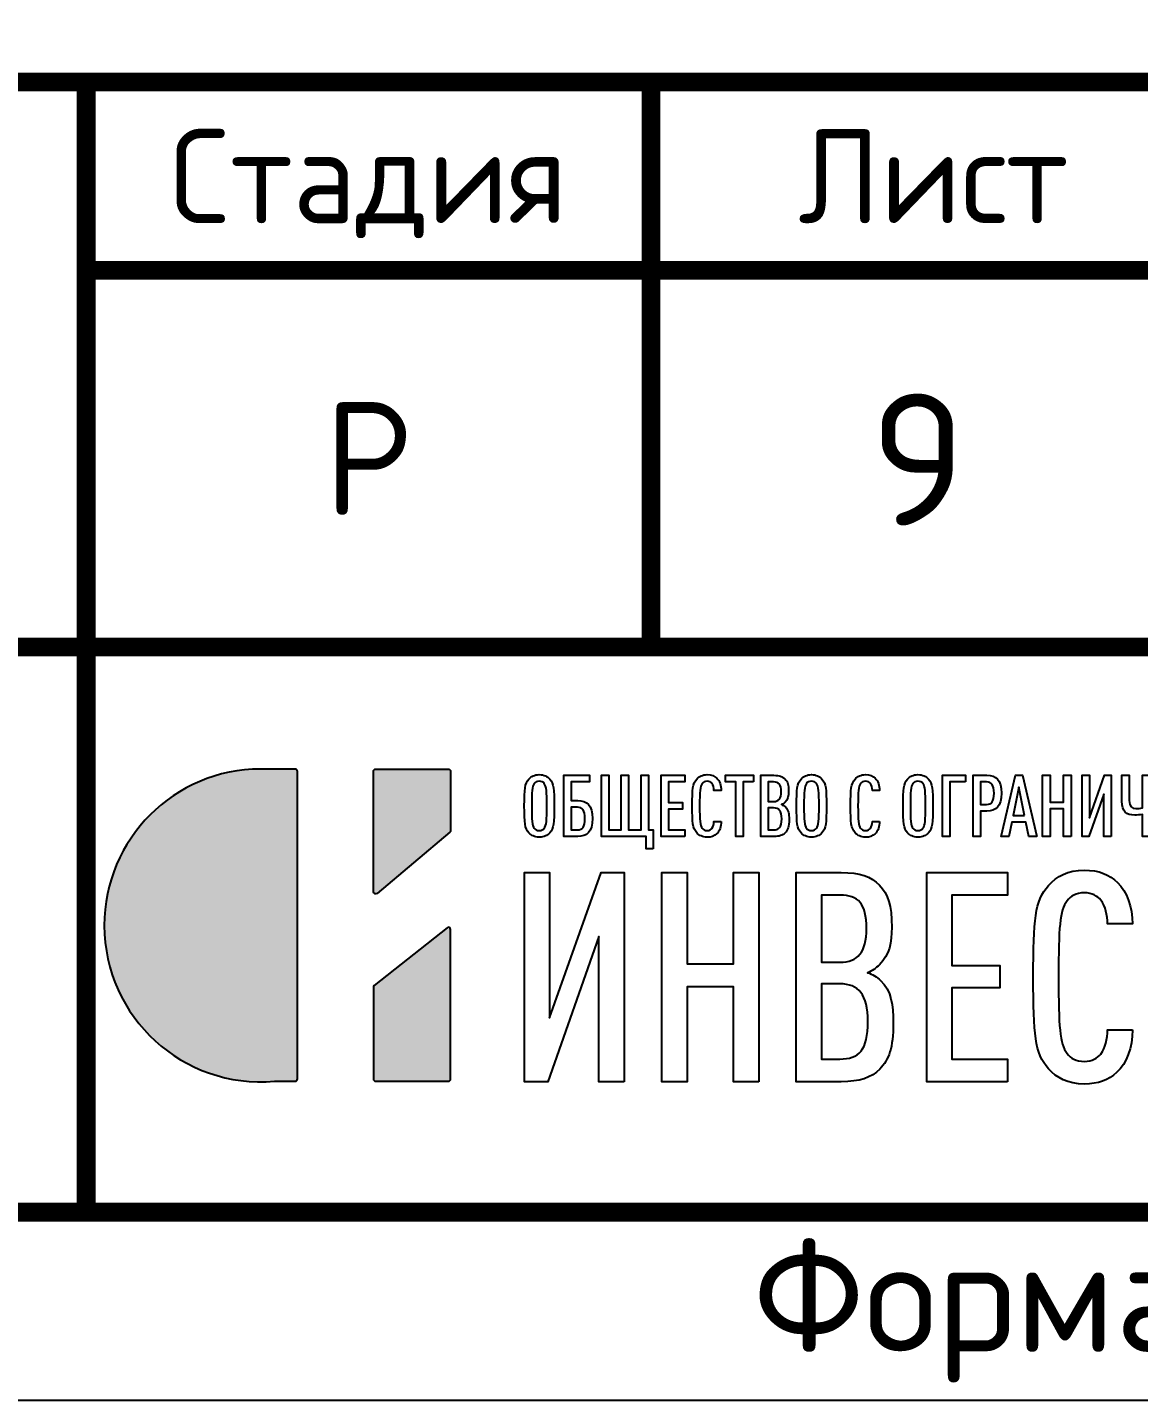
# Model space of a CAD drawing. Header units: millimetres. Extents: x 1601 to 15402, y -324 to 12625.
# Drawn here: x 12445.24 to 12474.75, y 318.24 to 354.68 of the extents above; entities that cross this region are included whole.
import ezdxf
from ezdxf.enums import TextEntityAlignment as Align

# ---------------------------------------------------------------- set-up
doc = ezdxf.new("R2010")
doc.units = ezdxf.units.MM
doc.layers.add('Размерный', color=4, linetype='Continuous', lineweight=30)
doc.styles.add('-ISOCPEUR-', font='isocpeur.TTF')
doc.styles.add('GOST', font='GOST Common.ttf')

# ---------------------------------------------------------------- blocks, each defined once
blk = doc.blocks.new('Лого')
h = blk.add_hatch(color=151)
h.set_gradient(color1=(158, 191, 227), color2=(46, 54, 92), tint=1, name='HEMISPHERICAL')
edge = h.paths.add_edge_path()
edge.add_spline(control_points=[(0.349, 0.4943), (-0.1909, 0.4468), (-0.6571, 0.8707), (-0.6571, 1.4146), (-0.6571, 1.4146), (-0.6571, 1.9249), (-0.2434, 2.3386), (0.2669, 2.3386), (0.2669, 2.3386), (0.2669, 2.3386), (0.4714, 2.3386), (0.4714, 2.3386), (0.4714, 2.3386), (0.4787, 2.3386), (0.4846, 2.3327), (0.4846, 2.3254), (0.4846, 2.3254), (0.4846, 2.3254), (0.4846, 0.5075), (0.4846, 0.5075), (0.4846, 0.5075), (0.4846, 0.5003), (0.4787, 0.4943), (0.4714, 0.4943), (0.4714, 0.4943), (0.4714, 0.4943), (0.3502, 0.4943), (0.3502, 0.4943), (0.3502, 0.4943), (0.3497, 0.4943), (0.3494, 0.4943), (0.349, 0.4943)], knot_values=[0, 0, 0, 0, 0.111111, 0.111111, 0.111111, 0.111211, 0.222222, 0.222222, 0.222222, 0.222322, 0.333333, 0.333333, 0.333333, 0.333433, 0.444444, 0.444444, 0.444444, 0.444544, 0.555556, 0.555556, 0.555556, 0.555656, 0.666667, 0.666667, 0.666667, 0.666767, 0.777778, 0.777778, 0.777778, 0.777878, 1, 1, 1, 1], degree=3, periodic=0)
edge = h.paths.add_edge_path()
edge.add_spline(control_points=[(0.9551, 1.604), (0.9551, 1.604), (1.3853, 1.966), (1.3853, 1.966), (1.3853, 1.966), (1.3884, 1.9686), (1.39, 1.972), (1.39, 1.9761), (1.39, 1.9761), (1.39, 1.9761), (1.39, 2.3254), (1.39, 2.3254), (1.39, 2.3254), (1.39, 2.3327), (1.3841, 2.3386), (1.3768, 2.3386), (1.3768, 2.3386), (1.3768, 2.3386), (0.9466, 2.3386), (0.9466, 2.3386), (0.9466, 2.3386), (0.9393, 2.3386), (0.9334, 2.3327), (0.9334, 2.3254), (0.9334, 2.3254), (0.9334, 2.3254), (0.9334, 1.6141), (0.9334, 1.6141), (0.9334, 1.6141), (0.9334, 1.6089), (0.9363, 1.6044), (0.941, 1.6021), (0.941, 1.6021), (0.9458, 1.5999), (0.9511, 1.6006), (0.9551, 1.604)], knot_values=[0, 0, 0, 0, 0.1, 0.1, 0.1, 0.1001, 0.2, 0.2, 0.2, 0.2001, 0.3, 0.3, 0.3, 0.3001, 0.4, 0.4, 0.4, 0.4001, 0.5, 0.5, 0.5, 0.5001, 0.6, 0.6, 0.6, 0.6001, 0.7, 0.7, 0.7, 0.7001, 0.8, 0.8, 0.8, 0.8001, 1, 1, 1, 1], degree=3, periodic=0)
edge = h.paths.add_edge_path()
edge.add_spline(control_points=[(0.9384, 1.0593), (0.9384, 1.0593), (1.3686, 1.4007), (1.3686, 1.4007), (1.3686, 1.4007), (1.3727, 1.4039), (1.3779, 1.4045), (1.3826, 1.4023), (1.3826, 1.4023), (1.3873, 1.4), (1.39, 1.3956), (1.39, 1.3904), (1.39, 1.3904), (1.39, 1.3904), (1.39, 0.5075), (1.39, 0.5075), (1.39, 0.5075), (1.39, 0.5003), (1.3841, 0.4943), (1.3768, 0.4943), (1.3768, 0.4943), (1.3768, 0.4943), (0.9466, 0.4943), (0.9466, 0.4943), (0.9466, 0.4943), (0.9393, 0.4943), (0.9334, 0.5003), (0.9334, 0.5075), (0.9334, 0.5075), (0.9334, 0.5075), (0.9334, 1.049), (0.9334, 1.049), (0.9334, 1.049), (0.9334, 1.0531), (0.9351, 1.0567), (0.9384, 1.0593)], knot_values=[0, 0, 0, 0, 0.1, 0.1, 0.1, 0.1001, 0.2, 0.2, 0.2, 0.2001, 0.3, 0.3, 0.3, 0.3001, 0.4, 0.4, 0.4, 0.4001, 0.5, 0.5, 0.5, 0.5001, 0.6, 0.6, 0.6, 0.6001, 0.7, 0.7, 0.7, 0.7001, 0.8, 0.8, 0.8, 0.8001, 1, 1, 1, 1], degree=3, periodic=0)
at = {"color": 159}
for points, knots in [([(0.349, 0.4943), (-0.1909, 0.4468), (-0.6571, 0.8707), (-0.6571, 1.4146), (-0.6571, 1.4146), (-0.6571, 1.9249), (-0.2434, 2.3386), (0.2669, 2.3386), (0.2669, 2.3386), (0.2669, 2.3386), (0.4714, 2.3386), (0.4714, 2.3386), (0.4714, 2.3386), (0.4787, 2.3386), (0.4846, 2.3327), (0.4846, 2.3254), (0.4846, 2.3254), (0.4846, 2.3254), (0.4846, 0.5075), (0.4846, 0.5075), (0.4846, 0.5075), (0.4846, 0.5003), (0.4787, 0.4943), (0.4714, 0.4943), (0.4714, 0.4943), (0.4714, 0.4943), (0.3502, 0.4943), (0.3502, 0.4943), (0.3502, 0.4943), (0.3497, 0.4943), (0.3494, 0.4943), (0.349, 0.4943)], [0, 0, 0, 0, 0.111111, 0.111111, 0.111111, 0.111111, 0.222222, 0.222222, 0.222222, 0.222222, 0.333333, 0.333333, 0.333333, 0.333333, 0.444444, 0.444444, 0.444444, 0.444444, 0.555556, 0.555556, 0.555556, 0.555556, 0.666667, 0.666667, 0.666667, 0.666667, 0.777778, 0.777778, 0.777778, 0.777778, 1, 1, 1, 1]), ([(0.9551, 1.604), (0.9551, 1.604), (1.3853, 1.966), (1.3853, 1.966), (1.3853, 1.966), (1.3884, 1.9686), (1.39, 1.972), (1.39, 1.9761), (1.39, 1.9761), (1.39, 1.9761), (1.39, 2.3254), (1.39, 2.3254), (1.39, 2.3254), (1.39, 2.3327), (1.3841, 2.3386), (1.3768, 2.3386), (1.3768, 2.3386), (1.3768, 2.3386), (0.9466, 2.3386), (0.9466, 2.3386), (0.9466, 2.3386), (0.9393, 2.3386), (0.9334, 2.3327), (0.9334, 2.3254), (0.9334, 2.3254), (0.9334, 2.3254), (0.9334, 1.6141), (0.9334, 1.6141), (0.9334, 1.6141), (0.9334, 1.6089), (0.9363, 1.6044), (0.941, 1.6021), (0.941, 1.6021), (0.9458, 1.5999), (0.9511, 1.6006), (0.9551, 1.604)], [0, 0, 0, 0, 0.1, 0.1, 0.1, 0.1, 0.2, 0.2, 0.2, 0.2, 0.3, 0.3, 0.3, 0.3, 0.4, 0.4, 0.4, 0.4, 0.5, 0.5, 0.5, 0.5, 0.6, 0.6, 0.6, 0.6, 0.7, 0.7, 0.7, 0.7, 0.8, 0.8, 0.8, 0.8, 1, 1, 1, 1]), ([(2.0023, 2.1207), (2.0023, 2.2208), (1.9992, 2.2533), (1.9759, 2.2792), (1.9759, 2.2792), (1.9616, 2.2949), (1.9423, 2.3056), (1.9139, 2.3056), (1.9139, 2.3056), (1.8854, 2.3056), (1.8661, 2.2949), (1.8519, 2.2792), (1.8519, 2.2792), (1.8286, 2.2533), (1.8255, 2.2208), (1.8255, 2.1207), (1.8255, 2.1207), (1.8255, 2.0206), (1.8286, 1.9881), (1.8519, 1.9622), (1.8519, 1.9622), (1.8661, 1.9465), (1.8854, 1.9358), (1.9139, 1.9358), (1.9139, 1.9358), (1.9423, 1.9358), (1.9616, 1.9465), (1.9759, 1.9622), (1.9759, 1.9622), (1.9992, 1.9881), (2.0023, 2.0206), (2.0023, 2.1207)], [0, 0, 0, 0, 0.111111, 0.111111, 0.111111, 0.111111, 0.222222, 0.222222, 0.222222, 0.222222, 0.333333, 0.333333, 0.333333, 0.333333, 0.444444, 0.444444, 0.444444, 0.444444, 0.555556, 0.555556, 0.555556, 0.555556, 0.666667, 0.666667, 0.666667, 0.666667, 0.777778, 0.777778, 0.777778, 0.777778, 1, 1, 1, 1]), ([(2.2278, 2.046), (2.2278, 2.1263), (2.1958, 2.1522), (2.1409, 2.1522), (2.1409, 2.1522), (2.1409, 2.1522), (2.1023, 2.1522), (2.1023, 2.1522), (2.1023, 2.1522), (2.1023, 2.1522), (2.1023, 2.2624), (2.1023, 2.2624), (2.1023, 2.2624), (2.1023, 2.2624), (2.2115, 2.2624), (2.2115, 2.2624), (2.2115, 2.2624), (2.2115, 2.2624), (2.2115, 2.3015), (2.2115, 2.3015), (2.2115, 2.3015), (2.2115, 2.3015), (2.0586, 2.3015), (2.0586, 2.3015), (2.0586, 2.3015), (2.0586, 2.3015), (2.0586, 1.9399), (2.0586, 1.9399), (2.0586, 1.9399), (2.0586, 1.9399), (2.1409, 1.9399), (2.1409, 1.9399), (2.1409, 1.9399), (2.1953, 1.9399), (2.2278, 1.9663), (2.2278, 2.046)], [0, 0, 0, 0, 0.1, 0.1, 0.1, 0.1, 0.2, 0.2, 0.2, 0.2, 0.3, 0.3, 0.3, 0.3, 0.4, 0.4, 0.4, 0.4, 0.5, 0.5, 0.5, 0.5, 0.6, 0.6, 0.6, 0.6, 0.7, 0.7, 0.7, 0.7, 0.8, 0.8, 0.8, 0.8, 1, 1, 1, 1]), ([(2.5874, 1.8678), (2.5874, 1.8678), (2.5874, 1.979), (2.5874, 1.979), (2.5874, 1.979), (2.5874, 1.979), (2.5589, 1.979), (2.5589, 1.979), (2.5589, 1.979), (2.5589, 1.979), (2.5589, 2.3015), (2.5589, 2.3015), (2.5589, 2.3015), (2.5589, 2.3015), (2.5153, 2.3015), (2.5153, 2.3015), (2.5153, 2.3015), (2.5153, 2.3015), (2.5153, 1.979), (2.5153, 1.979), (2.5153, 1.979), (2.5153, 1.979), (2.4421, 1.979), (2.4421, 1.979), (2.4421, 1.979), (2.4421, 1.979), (2.4421, 2.3015), (2.4421, 2.3015), (2.4421, 2.3015), (2.4421, 2.3015), (2.3984, 2.3015), (2.3984, 2.3015), (2.3984, 2.3015), (2.3984, 2.3015), (2.3984, 1.979), (2.3984, 1.979), (2.3984, 1.979), (2.3984, 1.979), (2.3253, 1.979), (2.3253, 1.979), (2.3253, 1.979), (2.3253, 1.979), (2.3253, 2.3015), (2.3253, 2.3015), (2.3253, 2.3015), (2.3253, 2.3015), (2.2816, 2.3015), (2.2816, 2.3015), (2.2816, 2.3015), (2.2816, 2.3015), (2.2816, 1.9399), (2.2816, 1.9399), (2.2816, 1.9399), (2.2816, 1.9399), (2.5457, 1.9399), (2.5457, 1.9399), (2.5457, 1.9399), (2.5457, 1.9399), (2.5457, 1.8678), (2.5457, 1.8678), (2.5457, 1.8678), (2.5457, 1.8678), (2.5874, 1.8678), (2.5874, 1.8678)], [0, 0, 0, 0, 0.058824, 0.058824, 0.058824, 0.058824, 0.117647, 0.117647, 0.117647, 0.117647, 0.176471, 0.176471, 0.176471, 0.176471, 0.235294, 0.235294, 0.235294, 0.235294, 0.294118, 0.294118, 0.294118, 0.294118, 0.352941, 0.352941, 0.352941, 0.352941, 0.411765, 0.411765, 0.411765, 0.411765, 0.470588, 0.470588, 0.470588, 0.470588, 0.529412, 0.529412, 0.529412, 0.529412, 0.588235, 0.588235, 0.588235, 0.588235, 0.647059, 0.647059, 0.647059, 0.647059, 0.705882, 0.705882, 0.705882, 0.705882, 0.764706, 0.764706, 0.764706, 0.764706, 0.823529, 0.823529, 0.823529, 0.823529, 0.882353, 0.882353, 0.882353, 0.882353, 1, 1, 1, 1]), ([(2.7733, 1.9399), (2.7733, 1.9399), (2.7733, 1.979), (2.7733, 1.979), (2.7733, 1.979), (2.7733, 1.979), (2.6773, 1.979), (2.6773, 1.979), (2.6773, 1.979), (2.6773, 1.979), (2.6773, 2.1019), (2.6773, 2.1019), (2.6773, 2.1019), (2.6773, 2.1019), (2.7601, 2.1019), (2.7601, 2.1019), (2.7601, 2.1019), (2.7601, 2.1019), (2.7601, 2.141), (2.7601, 2.141), (2.7601, 2.141), (2.7601, 2.141), (2.6773, 2.141), (2.6773, 2.141), (2.6773, 2.141), (2.6773, 2.141), (2.6773, 2.2624), (2.6773, 2.2624), (2.6773, 2.2624), (2.6773, 2.2624), (2.7733, 2.2624), (2.7733, 2.2624), (2.7733, 2.2624), (2.7733, 2.2624), (2.7733, 2.3015), (2.7733, 2.3015), (2.7733, 2.3015), (2.7733, 2.3015), (2.6336, 2.3015), (2.6336, 2.3015), (2.6336, 2.3015), (2.6336, 2.3015), (2.6336, 1.9399), (2.6336, 1.9399), (2.6336, 1.9399), (2.6336, 1.9399), (2.7733, 1.9399), (2.7733, 1.9399)], [0, 0, 0, 0, 0.076923, 0.076923, 0.076923, 0.076923, 0.153846, 0.153846, 0.153846, 0.153846, 0.230769, 0.230769, 0.230769, 0.230769, 0.307692, 0.307692, 0.307692, 0.307692, 0.384615, 0.384615, 0.384615, 0.384615, 0.461538, 0.461538, 0.461538, 0.461538, 0.538462, 0.538462, 0.538462, 0.538462, 0.615385, 0.615385, 0.615385, 0.615385, 0.692308, 0.692308, 0.692308, 0.692308, 0.769231, 0.769231, 0.769231, 0.769231, 0.846154, 0.846154, 0.846154, 0.846154, 1, 1, 1, 1]), ([(2.9897, 2.0293), (2.9897, 2.0293), (2.9465, 2.0293), (2.9465, 2.0293), (2.9465, 2.0293), (2.946, 2.014), (2.9429, 1.9983), (2.9348, 1.9876), (2.9348, 1.9876), (2.9292, 1.9805), (2.9201, 1.9749), (2.9064, 1.9749), (2.9064, 1.9749), (2.8921, 1.9749), (2.8825, 1.9805), (2.8764, 1.9886), (2.8764, 1.9886), (2.8637, 2.0059), (2.8617, 2.0349), (2.8617, 2.1207), (2.8617, 2.1207), (2.8617, 2.2065), (2.8637, 2.2355), (2.8764, 2.2528), (2.8764, 2.2528), (2.8825, 2.2609), (2.8921, 2.2665), (2.9064, 2.2665), (2.9064, 2.2665), (2.9201, 2.2665), (2.9292, 2.2609), (2.9348, 2.2538), (2.9348, 2.2538), (2.9434, 2.2431), (2.946, 2.2279), (2.9465, 2.2126), (2.9465, 2.2126), (2.9465, 2.2126), (2.9897, 2.2126), (2.9897, 2.2126), (2.9897, 2.2126), (2.9891, 2.2421), (2.9805, 2.268), (2.9638, 2.2843), (2.9638, 2.2843), (2.9495, 2.298), (2.9318, 2.3056), (2.9064, 2.3056), (2.9064, 2.3056), (2.8779, 2.3056), (2.8581, 2.2949), (2.8444, 2.2792), (2.8444, 2.2792), (2.8205, 2.2517), (2.818, 2.2208), (2.818, 2.1207), (2.818, 2.1207), (2.818, 2.0206), (2.8205, 1.9897), (2.8444, 1.9622), (2.8444, 1.9622), (2.8581, 1.9465), (2.8779, 1.9358), (2.9064, 1.9358), (2.9064, 1.9358), (2.9302, 1.9358), (2.948, 1.9429), (2.9622, 1.9556), (2.9622, 1.9556), (2.98, 1.9719), (2.9891, 1.9988), (2.9897, 2.0293)], [0, 0, 0, 0, 0.052632, 0.052632, 0.052632, 0.052632, 0.105263, 0.105263, 0.105263, 0.105263, 0.157895, 0.157895, 0.157895, 0.157895, 0.210526, 0.210526, 0.210526, 0.210526, 0.263158, 0.263158, 0.263158, 0.263158, 0.315789, 0.315789, 0.315789, 0.315789, 0.368421, 0.368421, 0.368421, 0.368421, 0.421053, 0.421053, 0.421053, 0.421053, 0.473684, 0.473684, 0.473684, 0.473684, 0.526316, 0.526316, 0.526316, 0.526316, 0.578947, 0.578947, 0.578947, 0.578947, 0.631579, 0.631579, 0.631579, 0.631579, 0.684211, 0.684211, 0.684211, 0.684211, 0.736842, 0.736842, 0.736842, 0.736842, 0.789474, 0.789474, 0.789474, 0.789474, 0.842105, 0.842105, 0.842105, 0.842105, 0.894737, 0.894737, 0.894737, 0.894737, 1, 1, 1, 1]), ([(3.1796, 2.2624), (3.1796, 2.2624), (3.1796, 2.3015), (3.1796, 2.3015), (3.1796, 2.3015), (3.1796, 2.3015), (3.0145, 2.3015), (3.0145, 2.3015), (3.0145, 2.3015), (3.0145, 2.3015), (3.0145, 2.2624), (3.0145, 2.2624), (3.0145, 2.2624), (3.0145, 2.2624), (3.0755, 2.2624), (3.0755, 2.2624), (3.0755, 2.2624), (3.0755, 2.2624), (3.0755, 1.9399), (3.0755, 1.9399), (3.0755, 1.9399), (3.0755, 1.9399), (3.1192, 1.9399), (3.1192, 1.9399), (3.1192, 1.9399), (3.1192, 1.9399), (3.1192, 2.2624), (3.1192, 2.2624), (3.1192, 2.2624), (3.1192, 2.2624), (3.1796, 2.2624), (3.1796, 2.2624)], [0, 0, 0, 0, 0.111111, 0.111111, 0.111111, 0.111111, 0.222222, 0.222222, 0.222222, 0.222222, 0.333333, 0.333333, 0.333333, 0.333333, 0.444444, 0.444444, 0.444444, 0.444444, 0.555556, 0.555556, 0.555556, 0.555556, 0.666667, 0.666667, 0.666667, 0.666667, 0.777778, 0.777778, 0.777778, 0.777778, 1, 1, 1, 1]), ([(3.3904, 2.0415), (3.3904, 2.0725), (3.3874, 2.0968), (3.3686, 2.1151), (3.3686, 2.1151), (3.3625, 2.1207), (3.3543, 2.1258), (3.3462, 2.1283), (3.3462, 2.1283), (3.3533, 2.1314), (3.3604, 2.1359), (3.3665, 2.142), (3.3665, 2.142), (3.3843, 2.1593), (3.3879, 2.1806), (3.3879, 2.2065), (3.3879, 2.2065), (3.3879, 2.2457), (3.3823, 2.2634), (3.3665, 2.2797), (3.3665, 2.2797), (3.3518, 2.2949), (3.3325, 2.3015), (3.3005, 2.3015), (3.3005, 2.3015), (3.3005, 2.3015), (3.2228, 2.3015), (3.2228, 2.3015), (3.2228, 2.3015), (3.2228, 2.3015), (3.2228, 1.9399), (3.2228, 1.9399), (3.2228, 1.9399), (3.2228, 1.9399), (3.3005, 1.9399), (3.3005, 1.9399), (3.3005, 1.9399), (3.3325, 1.9399), (3.3523, 1.9465), (3.367, 1.9617), (3.367, 1.9617), (3.3833, 1.9785), (3.3904, 1.9978), (3.3904, 2.0415)], [0, 0, 0, 0, 0.083333, 0.083333, 0.083333, 0.083333, 0.166667, 0.166667, 0.166667, 0.166667, 0.25, 0.25, 0.25, 0.25, 0.333333, 0.333333, 0.333333, 0.333333, 0.416667, 0.416667, 0.416667, 0.416667, 0.5, 0.5, 0.5, 0.5, 0.583333, 0.583333, 0.583333, 0.583333, 0.666667, 0.666667, 0.666667, 0.666667, 0.75, 0.75, 0.75, 0.75, 0.833333, 0.833333, 0.833333, 0.833333, 1, 1, 1, 1]), ([(3.6114, 2.1207), (3.6114, 2.2208), (3.6083, 2.2533), (3.5849, 2.2792), (3.5849, 2.2792), (3.5707, 2.2949), (3.5514, 2.3056), (3.523, 2.3056), (3.523, 2.3056), (3.4945, 2.3056), (3.4752, 2.2949), (3.461, 2.2792), (3.461, 2.2792), (3.4376, 2.2533), (3.4346, 2.2208), (3.4346, 2.1207), (3.4346, 2.1207), (3.4346, 2.0206), (3.4376, 1.9881), (3.461, 1.9622), (3.461, 1.9622), (3.4752, 1.9465), (3.4945, 1.9358), (3.523, 1.9358), (3.523, 1.9358), (3.5514, 1.9358), (3.5707, 1.9465), (3.5849, 1.9622), (3.5849, 1.9622), (3.6083, 1.9881), (3.6114, 2.0206), (3.6114, 2.1207)], [0, 0, 0, 0, 0.111111, 0.111111, 0.111111, 0.111111, 0.222222, 0.222222, 0.222222, 0.222222, 0.333333, 0.333333, 0.333333, 0.333333, 0.444444, 0.444444, 0.444444, 0.444444, 0.555556, 0.555556, 0.555556, 0.555556, 0.666667, 0.666667, 0.666667, 0.666667, 0.777778, 0.777778, 0.777778, 0.777778, 1, 1, 1, 1]), ([(3.9258, 2.0293), (3.9258, 2.0293), (3.8826, 2.0293), (3.8826, 2.0293), (3.8826, 2.0293), (3.8821, 2.014), (3.879, 1.9983), (3.8709, 1.9876), (3.8709, 1.9876), (3.8653, 1.9805), (3.8562, 1.9749), (3.8425, 1.9749), (3.8425, 1.9749), (3.8282, 1.9749), (3.8186, 1.9805), (3.8125, 1.9886), (3.8125, 1.9886), (3.7998, 2.0059), (3.7978, 2.0349), (3.7978, 2.1207), (3.7978, 2.1207), (3.7978, 2.2065), (3.7998, 2.2355), (3.8125, 2.2528), (3.8125, 2.2528), (3.8186, 2.2609), (3.8282, 2.2665), (3.8425, 2.2665), (3.8425, 2.2665), (3.8562, 2.2665), (3.8653, 2.2609), (3.8709, 2.2538), (3.8709, 2.2538), (3.8795, 2.2431), (3.8821, 2.2279), (3.8826, 2.2126), (3.8826, 2.2126), (3.8826, 2.2126), (3.9258, 2.2126), (3.9258, 2.2126), (3.9258, 2.2126), (3.9252, 2.2421), (3.9166, 2.268), (3.8999, 2.2843), (3.8999, 2.2843), (3.8856, 2.298), (3.8679, 2.3056), (3.8425, 2.3056), (3.8425, 2.3056), (3.814, 2.3056), (3.7942, 2.2949), (3.7805, 2.2792), (3.7805, 2.2792), (3.7566, 2.2517), (3.7541, 2.2208), (3.7541, 2.1207), (3.7541, 2.1207), (3.7541, 2.0206), (3.7566, 1.9897), (3.7805, 1.9622), (3.7805, 1.9622), (3.7942, 1.9465), (3.814, 1.9358), (3.8425, 1.9358), (3.8425, 1.9358), (3.8663, 1.9358), (3.8841, 1.9429), (3.8983, 1.9556), (3.8983, 1.9556), (3.9161, 1.9719), (3.9252, 1.9988), (3.9258, 2.0293)], [0, 0, 0, 0, 0.052632, 0.052632, 0.052632, 0.052632, 0.105263, 0.105263, 0.105263, 0.105263, 0.157895, 0.157895, 0.157895, 0.157895, 0.210526, 0.210526, 0.210526, 0.210526, 0.263158, 0.263158, 0.263158, 0.263158, 0.315789, 0.315789, 0.315789, 0.315789, 0.368421, 0.368421, 0.368421, 0.368421, 0.421053, 0.421053, 0.421053, 0.421053, 0.473684, 0.473684, 0.473684, 0.473684, 0.526316, 0.526316, 0.526316, 0.526316, 0.578947, 0.578947, 0.578947, 0.578947, 0.631579, 0.631579, 0.631579, 0.631579, 0.684211, 0.684211, 0.684211, 0.684211, 0.736842, 0.736842, 0.736842, 0.736842, 0.789474, 0.789474, 0.789474, 0.789474, 0.842105, 0.842105, 0.842105, 0.842105, 0.894737, 0.894737, 0.894737, 0.894737, 1, 1, 1, 1]), ([(4.2407, 2.1207), (4.2407, 2.2208), (4.2376, 2.2533), (4.2143, 2.2792), (4.2143, 2.2792), (4.2, 2.2949), (4.1807, 2.3056), (4.1523, 2.3056), (4.1523, 2.3056), (4.1238, 2.3056), (4.1045, 2.2949), (4.0903, 2.2792), (4.0903, 2.2792), (4.067, 2.2533), (4.0639, 2.2208), (4.0639, 2.1207), (4.0639, 2.1207), (4.0639, 2.0206), (4.067, 1.9881), (4.0903, 1.9622), (4.0903, 1.9622), (4.1045, 1.9465), (4.1238, 1.9358), (4.1523, 1.9358), (4.1523, 1.9358), (4.1807, 1.9358), (4.2, 1.9465), (4.2143, 1.9622), (4.2143, 1.9622), (4.2376, 1.9881), (4.2407, 2.0206), (4.2407, 2.1207)], [0, 0, 0, 0, 0.111111, 0.111111, 0.111111, 0.111111, 0.222222, 0.222222, 0.222222, 0.222222, 0.333333, 0.333333, 0.333333, 0.333333, 0.444444, 0.444444, 0.444444, 0.444444, 0.555556, 0.555556, 0.555556, 0.555556, 0.666667, 0.666667, 0.666667, 0.666667, 0.777778, 0.777778, 0.777778, 0.777778, 1, 1, 1, 1]), ([(4.4337, 2.2624), (4.4337, 2.2624), (4.4337, 2.3015), (4.4337, 2.3015), (4.4337, 2.3015), (4.4337, 2.3015), (4.297, 2.3015), (4.297, 2.3015), (4.297, 2.3015), (4.297, 2.3015), (4.297, 1.9399), (4.297, 1.9399), (4.297, 1.9399), (4.297, 1.9399), (4.3407, 1.9399), (4.3407, 1.9399), (4.3407, 1.9399), (4.3407, 1.9399), (4.3407, 2.2624), (4.3407, 2.2624), (4.3407, 2.2624), (4.3407, 2.2624), (4.4337, 2.2624), (4.4337, 2.2624)], [0, 0, 0, 0, 0.142857, 0.142857, 0.142857, 0.142857, 0.285714, 0.285714, 0.285714, 0.285714, 0.428571, 0.428571, 0.428571, 0.428571, 0.571429, 0.571429, 0.571429, 0.571429, 0.714286, 0.714286, 0.714286, 0.714286, 1, 1, 1, 1]), ([(4.6455, 2.1959), (4.6455, 2.2761), (4.6145, 2.3015), (4.5596, 2.3015), (4.5596, 2.3015), (4.5596, 2.3015), (4.4784, 2.3015), (4.4784, 2.3015), (4.4784, 2.3015), (4.4784, 2.3015), (4.4784, 1.9399), (4.4784, 1.9399), (4.4784, 1.9399), (4.4784, 1.9399), (4.522, 1.9399), (4.522, 1.9399), (4.522, 1.9399), (4.522, 1.9399), (4.522, 2.0907), (4.522, 2.0907), (4.522, 2.0907), (4.522, 2.0907), (4.5596, 2.0907), (4.5596, 2.0907), (4.5596, 2.0907), (4.6135, 2.0907), (4.6455, 2.1166), (4.6455, 2.1959)], [0, 0, 0, 0, 0.125, 0.125, 0.125, 0.125, 0.25, 0.25, 0.25, 0.25, 0.375, 0.375, 0.375, 0.375, 0.5, 0.5, 0.5, 0.5, 0.625, 0.625, 0.625, 0.625, 0.75, 0.75, 0.75, 0.75, 1, 1, 1, 1]), ([(4.8542, 1.9399), (4.8542, 1.9399), (4.7704, 2.3015), (4.7704, 2.3015), (4.7704, 2.3015), (4.7704, 2.3015), (4.7283, 2.3015), (4.7283, 2.3015), (4.7283, 2.3015), (4.7283, 2.3015), (4.6439, 1.9399), (4.6439, 1.9399), (4.6439, 1.9399), (4.6439, 1.9399), (4.6897, 1.9399), (4.6897, 1.9399), (4.6897, 1.9399), (4.6897, 1.9399), (4.7069, 2.0252), (4.7069, 2.0252), (4.7069, 2.0252), (4.7069, 2.0252), (4.7907, 2.0252), (4.7907, 2.0252), (4.7907, 2.0252), (4.7907, 2.0252), (4.808, 1.9399), (4.808, 1.9399), (4.808, 1.9399), (4.808, 1.9399), (4.8542, 1.9399), (4.8542, 1.9399)], [0, 0, 0, 0, 0.111111, 0.111111, 0.111111, 0.111111, 0.222222, 0.222222, 0.222222, 0.222222, 0.333333, 0.333333, 0.333333, 0.333333, 0.444444, 0.444444, 0.444444, 0.444444, 0.555556, 0.555556, 0.555556, 0.555556, 0.666667, 0.666667, 0.666667, 0.666667, 0.777778, 0.777778, 0.777778, 0.777778, 1, 1, 1, 1]), ([(5.0569, 1.9399), (5.0569, 1.9399), (5.0569, 2.3015), (5.0569, 2.3015), (5.0569, 2.3015), (5.0569, 2.3015), (5.0132, 2.3015), (5.0132, 2.3015), (5.0132, 2.3015), (5.0132, 2.3015), (5.0132, 2.1436), (5.0132, 2.1436), (5.0132, 2.1436), (5.0132, 2.1436), (4.933, 2.1436), (4.933, 2.1436), (4.933, 2.1436), (4.933, 2.1436), (4.933, 2.3015), (4.933, 2.3015), (4.933, 2.3015), (4.933, 2.3015), (4.8893, 2.3015), (4.8893, 2.3015), (4.8893, 2.3015), (4.8893, 2.3015), (4.8893, 1.9399), (4.8893, 1.9399), (4.8893, 1.9399), (4.8893, 1.9399), (4.933, 1.9399), (4.933, 1.9399), (4.933, 1.9399), (4.933, 1.9399), (4.933, 2.1039), (4.933, 2.1039), (4.933, 2.1039), (4.933, 2.1039), (5.0132, 2.1039), (5.0132, 2.1039), (5.0132, 2.1039), (5.0132, 2.1039), (5.0132, 1.9399), (5.0132, 1.9399), (5.0132, 1.9399), (5.0132, 1.9399), (5.0569, 1.9399), (5.0569, 1.9399)], [0, 0, 0, 0, 0.076923, 0.076923, 0.076923, 0.076923, 0.153846, 0.153846, 0.153846, 0.153846, 0.230769, 0.230769, 0.230769, 0.230769, 0.307692, 0.307692, 0.307692, 0.307692, 0.384615, 0.384615, 0.384615, 0.384615, 0.461538, 0.461538, 0.461538, 0.461538, 0.538462, 0.538462, 0.538462, 0.538462, 0.615385, 0.615385, 0.615385, 0.615385, 0.692308, 0.692308, 0.692308, 0.692308, 0.769231, 0.769231, 0.769231, 0.769231, 0.846154, 0.846154, 0.846154, 0.846154, 1, 1, 1, 1]), ([(5.2946, 1.9399), (5.2946, 1.9399), (5.2946, 2.3015), (5.2946, 2.3015), (5.2946, 2.3015), (5.2946, 2.3015), (5.2545, 2.3015), (5.2545, 2.3015), (5.2545, 2.3015), (5.2545, 2.3015), (5.1656, 2.0501), (5.1656, 2.0501), (5.1656, 2.0501), (5.1656, 2.0501), (5.1656, 2.3015), (5.1656, 2.3015), (5.1656, 2.3015), (5.1656, 2.3015), (5.1219, 2.3015), (5.1219, 2.3015), (5.1219, 2.3015), (5.1219, 2.3015), (5.1219, 1.9399), (5.1219, 1.9399), (5.1219, 1.9399), (5.1219, 1.9399), (5.1625, 1.9399), (5.1625, 1.9399), (5.1625, 1.9399), (5.1625, 1.9399), (5.2509, 2.1908), (5.2509, 2.1908), (5.2509, 2.1908), (5.2509, 2.1908), (5.2509, 1.9399), (5.2509, 1.9399), (5.2509, 1.9399), (5.2509, 1.9399), (5.2946, 1.9399), (5.2946, 1.9399)], [0, 0, 0, 0, 0.090909, 0.090909, 0.090909, 0.090909, 0.181818, 0.181818, 0.181818, 0.181818, 0.272727, 0.272727, 0.272727, 0.272727, 0.363636, 0.363636, 0.363636, 0.363636, 0.454545, 0.454545, 0.454545, 0.454545, 0.545455, 0.545455, 0.545455, 0.545455, 0.636364, 0.636364, 0.636364, 0.636364, 0.727273, 0.727273, 0.727273, 0.727273, 0.818182, 0.818182, 0.818182, 0.818182, 1, 1, 1, 1]), ([(5.5227, 1.9399), (5.5227, 1.9399), (5.5227, 2.3015), (5.5227, 2.3015), (5.5227, 2.3015), (5.5227, 2.3015), (5.479, 2.3015), (5.479, 2.3015), (5.479, 2.3015), (5.479, 2.3015), (5.479, 2.1085), (5.479, 2.1085), (5.479, 2.1085), (5.4658, 2.1065), (5.4546, 2.1055), (5.4404, 2.1055), (5.4404, 2.1055), (5.4165, 2.1055), (5.4013, 2.1141), (5.4013, 2.1532), (5.4013, 2.1532), (5.4013, 2.1532), (5.4013, 2.3015), (5.4013, 2.3015), (5.4013, 2.3015), (5.4013, 2.3015), (5.3576, 2.3015), (5.3576, 2.3015), (5.3576, 2.3015), (5.3576, 2.3015), (5.3576, 2.1486), (5.3576, 2.1486), (5.3576, 2.1486), (5.3576, 2.0867), (5.384, 2.0664), (5.4338, 2.0664), (5.4338, 2.0664), (5.4485, 2.0664), (5.4627, 2.0674), (5.479, 2.0699), (5.479, 2.0699), (5.479, 2.0699), (5.479, 1.9399), (5.479, 1.9399), (5.479, 1.9399), (5.479, 1.9399), (5.5227, 1.9399), (5.5227, 1.9399)], [0, 0, 0, 0, 0.076923, 0.076923, 0.076923, 0.076923, 0.153846, 0.153846, 0.153846, 0.153846, 0.230769, 0.230769, 0.230769, 0.230769, 0.307692, 0.307692, 0.307692, 0.307692, 0.384615, 0.384615, 0.384615, 0.384615, 0.461538, 0.461538, 0.461538, 0.461538, 0.538462, 0.538462, 0.538462, 0.538462, 0.615385, 0.615385, 0.615385, 0.615385, 0.692308, 0.692308, 0.692308, 0.692308, 0.769231, 0.769231, 0.769231, 0.769231, 0.846154, 0.846154, 0.846154, 0.846154, 1, 1, 1, 1]), ([(1.9586, 2.1207), (1.9586, 2.0349), (1.956, 2.0059), (1.9433, 1.9886), (1.9433, 1.9886), (1.9372, 1.9805), (1.9281, 1.9749), (1.9139, 1.9749), (1.9139, 1.9749), (1.8997, 1.9749), (1.89, 1.9805), (1.8839, 1.9886), (1.8839, 1.9886), (1.8712, 2.0059), (1.8692, 2.0349), (1.8692, 2.1207), (1.8692, 2.1207), (1.8692, 2.2065), (1.8712, 2.2355), (1.8839, 2.2528), (1.8839, 2.2528), (1.89, 2.2609), (1.8997, 2.2665), (1.9139, 2.2665), (1.9139, 2.2665), (1.9281, 2.2665), (1.9372, 2.2609), (1.9433, 2.2528), (1.9433, 2.2528), (1.956, 2.2355), (1.9586, 2.2065), (1.9586, 2.1207)], [0, 0, 0, 0, 0.111111, 0.111111, 0.111111, 0.111111, 0.222222, 0.222222, 0.222222, 0.222222, 0.333333, 0.333333, 0.333333, 0.333333, 0.444444, 0.444444, 0.444444, 0.444444, 0.555556, 0.555556, 0.555556, 0.555556, 0.666667, 0.666667, 0.666667, 0.666667, 0.777778, 0.777778, 0.777778, 0.777778, 1, 1, 1, 1]), ([(3.3442, 2.2045), (3.3442, 2.1634), (3.3295, 2.1466), (3.2985, 2.1466), (3.2985, 2.1466), (3.2985, 2.1466), (3.2665, 2.1466), (3.2665, 2.1466), (3.2665, 2.1466), (3.2665, 2.1466), (3.2665, 2.2624), (3.2665, 2.2624), (3.2665, 2.2624), (3.2665, 2.2624), (3.2985, 2.2624), (3.2985, 2.2624), (3.2985, 2.2624), (3.33, 2.2624), (3.3442, 2.2482), (3.3442, 2.2045)], [0, 0, 0, 0, 0.166667, 0.166667, 0.166667, 0.166667, 0.333333, 0.333333, 0.333333, 0.333333, 0.5, 0.5, 0.5, 0.5, 0.666667, 0.666667, 0.666667, 0.666667, 1, 1, 1, 1]), ([(3.5677, 2.1207), (3.5677, 2.0349), (3.5651, 2.0059), (3.5524, 1.9886), (3.5524, 1.9886), (3.5463, 1.9805), (3.5372, 1.9749), (3.523, 1.9749), (3.523, 1.9749), (3.5088, 1.9749), (3.4991, 1.9805), (3.493, 1.9886), (3.493, 1.9886), (3.4803, 2.0059), (3.4783, 2.0349), (3.4783, 2.1207), (3.4783, 2.1207), (3.4783, 2.2065), (3.4803, 2.2355), (3.493, 2.2528), (3.493, 2.2528), (3.4991, 2.2609), (3.5088, 2.2665), (3.523, 2.2665), (3.523, 2.2665), (3.5372, 2.2665), (3.5463, 2.2609), (3.5524, 2.2528), (3.5524, 2.2528), (3.5651, 2.2355), (3.5677, 2.2065), (3.5677, 2.1207)], [0, 0, 0, 0, 0.111111, 0.111111, 0.111111, 0.111111, 0.222222, 0.222222, 0.222222, 0.222222, 0.333333, 0.333333, 0.333333, 0.333333, 0.444444, 0.444444, 0.444444, 0.444444, 0.555556, 0.555556, 0.555556, 0.555556, 0.666667, 0.666667, 0.666667, 0.666667, 0.777778, 0.777778, 0.777778, 0.777778, 1, 1, 1, 1]), ([(4.197, 2.1207), (4.197, 2.0349), (4.1944, 2.0059), (4.1817, 1.9886), (4.1817, 1.9886), (4.1756, 1.9805), (4.1665, 1.9749), (4.1523, 1.9749), (4.1523, 1.9749), (4.1381, 1.9749), (4.1284, 1.9805), (4.1223, 1.9886), (4.1223, 1.9886), (4.1096, 2.0059), (4.1076, 2.0349), (4.1076, 2.1207), (4.1076, 2.1207), (4.1076, 2.2065), (4.1096, 2.2355), (4.1223, 2.2528), (4.1223, 2.2528), (4.1284, 2.2609), (4.1381, 2.2665), (4.1523, 2.2665), (4.1523, 2.2665), (4.1665, 2.2665), (4.1756, 2.2609), (4.1817, 2.2528), (4.1817, 2.2528), (4.1944, 2.2355), (4.197, 2.2065), (4.197, 2.1207)], [0, 0, 0, 0, 0.111111, 0.111111, 0.111111, 0.111111, 0.222222, 0.222222, 0.222222, 0.222222, 0.333333, 0.333333, 0.333333, 0.333333, 0.444444, 0.444444, 0.444444, 0.444444, 0.555556, 0.555556, 0.555556, 0.555556, 0.666667, 0.666667, 0.666667, 0.666667, 0.777778, 0.777778, 0.777778, 0.777778, 1, 1, 1, 1]), ([(4.6018, 2.1959), (4.6018, 2.1476), (4.5876, 2.1298), (4.5581, 2.1298), (4.5581, 2.1298), (4.5581, 2.1298), (4.522, 2.1298), (4.522, 2.1298), (4.522, 2.1298), (4.522, 2.1298), (4.522, 2.2624), (4.522, 2.2624), (4.522, 2.2624), (4.522, 2.2624), (4.5581, 2.2624), (4.5581, 2.2624), (4.5581, 2.2624), (4.5876, 2.2624), (4.6018, 2.2446), (4.6018, 2.1959)], [0, 0, 0, 0, 0.166667, 0.166667, 0.166667, 0.166667, 0.333333, 0.333333, 0.333333, 0.333333, 0.5, 0.5, 0.5, 0.5, 0.666667, 0.666667, 0.666667, 0.666667, 1, 1, 1, 1]), ([(4.7826, 2.0643), (4.7826, 2.0643), (4.7151, 2.0643), (4.7151, 2.0643), (4.7151, 2.0643), (4.7151, 2.0643), (4.7491, 2.2309), (4.7491, 2.2309), (4.7491, 2.2309), (4.7491, 2.2309), (4.7826, 2.0643), (4.7826, 2.0643)], [0, 0, 0, 0, 0.25, 0.25, 0.25, 0.25, 0.5, 0.5, 0.5, 0.5, 1, 1, 1, 1]), ([(2.1841, 2.046), (2.1841, 1.9973), (2.1689, 1.979), (2.1404, 1.979), (2.1404, 1.979), (2.1404, 1.979), (2.1023, 1.979), (2.1023, 1.979), (2.1023, 1.979), (2.1023, 1.979), (2.1023, 2.1126), (2.1023, 2.1126), (2.1023, 2.1126), (2.1023, 2.1126), (2.1404, 2.1126), (2.1404, 2.1126), (2.1404, 2.1126), (2.1689, 2.1126), (2.1841, 2.0948), (2.1841, 2.046)], [0, 0, 0, 0, 0.166667, 0.166667, 0.166667, 0.166667, 0.333333, 0.333333, 0.333333, 0.333333, 0.5, 0.5, 0.5, 0.5, 0.666667, 0.666667, 0.666667, 0.666667, 1, 1, 1, 1]), ([(3.3467, 2.044), (3.3467, 1.9942), (3.331, 1.979), (3.298, 1.979), (3.298, 1.979), (3.298, 1.979), (3.2665, 1.979), (3.2665, 1.979), (3.2665, 1.979), (3.2665, 1.979), (3.2665, 2.109), (3.2665, 2.109), (3.2665, 2.109), (3.2665, 2.109), (3.298, 2.109), (3.298, 2.109), (3.298, 2.109), (3.3305, 2.109), (3.3467, 2.0907), (3.3467, 2.044)], [0, 0, 0, 0, 0.166667, 0.166667, 0.166667, 0.166667, 0.333333, 0.333333, 0.333333, 0.333333, 0.5, 0.5, 0.5, 0.5, 0.666667, 0.666667, 0.666667, 0.666667, 1, 1, 1, 1]), ([(2.416, 0.4914), (2.416, 0.4914), (2.416, 1.7272), (2.416, 1.7272), (2.416, 1.7272), (2.416, 1.7272), (2.2789, 1.7272), (2.2789, 1.7272), (2.2789, 1.7272), (2.2789, 1.7272), (1.9752, 0.8681), (1.9752, 0.8681), (1.9752, 0.8681), (1.9752, 0.8681), (1.9752, 1.7272), (1.9752, 1.7272), (1.9752, 1.7272), (1.9752, 1.7272), (1.826, 1.7272), (1.826, 1.7272), (1.826, 1.7272), (1.826, 1.7272), (1.826, 0.4914), (1.826, 0.4914), (1.826, 0.4914), (1.826, 0.4914), (1.9648, 0.4914), (1.9648, 0.4914), (1.9648, 0.4914), (1.9648, 0.4914), (2.2668, 1.3488), (2.2668, 1.3488), (2.2668, 1.3488), (2.2668, 1.3488), (2.2668, 0.4914), (2.2668, 0.4914), (2.2668, 0.4914), (2.2668, 0.4914), (2.416, 0.4914), (2.416, 0.4914)], [0, 0, 0, 0, 0.090909, 0.090909, 0.090909, 0.090909, 0.181818, 0.181818, 0.181818, 0.181818, 0.272727, 0.272727, 0.272727, 0.272727, 0.363636, 0.363636, 0.363636, 0.363636, 0.454545, 0.454545, 0.454545, 0.454545, 0.545455, 0.545455, 0.545455, 0.545455, 0.636364, 0.636364, 0.636364, 0.636364, 0.727273, 0.727273, 0.727273, 0.727273, 0.818182, 0.818182, 0.818182, 0.818182, 1, 1, 1, 1]), ([(3.211, 0.4914), (3.211, 0.4914), (3.211, 1.7272), (3.211, 1.7272), (3.211, 1.7272), (3.211, 1.7272), (3.0617, 1.7272), (3.0617, 1.7272), (3.0617, 1.7272), (3.0617, 1.7272), (3.0617, 1.1874), (3.0617, 1.1874), (3.0617, 1.1874), (3.0617, 1.1874), (2.7875, 1.1874), (2.7875, 1.1874), (2.7875, 1.1874), (2.7875, 1.1874), (2.7875, 1.7272), (2.7875, 1.7272), (2.7875, 1.7272), (2.7875, 1.7272), (2.6382, 1.7272), (2.6382, 1.7272), (2.6382, 1.7272), (2.6382, 1.7272), (2.6382, 0.4914), (2.6382, 0.4914), (2.6382, 0.4914), (2.6382, 0.4914), (2.7875, 0.4914), (2.7875, 0.4914), (2.7875, 0.4914), (2.7875, 0.4914), (2.7875, 1.052), (2.7875, 1.052), (2.7875, 1.052), (2.7875, 1.052), (3.0617, 1.052), (3.0617, 1.052), (3.0617, 1.052), (3.0617, 1.052), (3.0617, 0.4914), (3.0617, 0.4914), (3.0617, 0.4914), (3.0617, 0.4914), (3.211, 0.4914), (3.211, 0.4914)], [0, 0, 0, 0, 0.076923, 0.076923, 0.076923, 0.076923, 0.153846, 0.153846, 0.153846, 0.153846, 0.230769, 0.230769, 0.230769, 0.230769, 0.307692, 0.307692, 0.307692, 0.307692, 0.384615, 0.384615, 0.384615, 0.384615, 0.461538, 0.461538, 0.461538, 0.461538, 0.538462, 0.538462, 0.538462, 0.538462, 0.615385, 0.615385, 0.615385, 0.615385, 0.692308, 0.692308, 0.692308, 0.692308, 0.769231, 0.769231, 0.769231, 0.769231, 0.846154, 0.846154, 0.846154, 0.846154, 1, 1, 1, 1]), ([(4.0059, 0.8385), (4.0059, 0.9444), (3.9954, 1.0277), (3.9312, 1.0902), (3.9312, 1.0902), (3.9104, 1.1093), (3.8826, 1.1267), (3.8549, 1.1353), (3.8549, 1.1353), (3.8792, 1.1457), (3.9035, 1.1614), (3.9243, 1.1822), (3.9243, 1.1822), (3.985, 1.2412), (3.9972, 1.3141), (3.9972, 1.4026), (3.9972, 1.4026), (3.9972, 1.5363), (3.9781, 1.597), (3.9243, 1.6525), (3.9243, 1.6525), (3.8739, 1.7046), (3.808, 1.7272), (3.6987, 1.7272), (3.6987, 1.7272), (3.6987, 1.7272), (3.4331, 1.7272), (3.4331, 1.7272), (3.4331, 1.7272), (3.4331, 1.7272), (3.4331, 0.4914), (3.4331, 0.4914), (3.4331, 0.4914), (3.4331, 0.4914), (3.6987, 0.4914), (3.6987, 0.4914), (3.6987, 0.4914), (3.808, 0.4914), (3.8757, 0.514), (3.926, 0.5661), (3.926, 0.5661), (3.9816, 0.6233), (4.0059, 0.6893), (4.0059, 0.8385)], [0, 0, 0, 0, 0.083333, 0.083333, 0.083333, 0.083333, 0.166667, 0.166667, 0.166667, 0.166667, 0.25, 0.25, 0.25, 0.25, 0.333333, 0.333333, 0.333333, 0.333333, 0.416667, 0.416667, 0.416667, 0.416667, 0.5, 0.5, 0.5, 0.5, 0.583333, 0.583333, 0.583333, 0.583333, 0.666667, 0.666667, 0.666667, 0.666667, 0.75, 0.75, 0.75, 0.75, 0.833333, 0.833333, 0.833333, 0.833333, 1, 1, 1, 1]), ([(4.681, 0.4914), (4.681, 0.4914), (4.681, 0.6251), (4.681, 0.6251), (4.681, 0.6251), (4.681, 0.6251), (4.353, 0.6251), (4.353, 0.6251), (4.353, 0.6251), (4.353, 0.6251), (4.353, 1.0451), (4.353, 1.0451), (4.353, 1.0451), (4.353, 1.0451), (4.6359, 1.0451), (4.6359, 1.0451), (4.6359, 1.0451), (4.6359, 1.0451), (4.6359, 1.1787), (4.6359, 1.1787), (4.6359, 1.1787), (4.6359, 1.1787), (4.353, 1.1787), (4.353, 1.1787), (4.353, 1.1787), (4.353, 1.1787), (4.353, 1.5935), (4.353, 1.5935), (4.353, 1.5935), (4.353, 1.5935), (4.681, 1.5935), (4.681, 1.5935), (4.681, 1.5935), (4.681, 1.5935), (4.681, 1.7272), (4.681, 1.7272), (4.681, 1.7272), (4.681, 1.7272), (4.2037, 1.7272), (4.2037, 1.7272), (4.2037, 1.7272), (4.2037, 1.7272), (4.2037, 0.4914), (4.2037, 0.4914), (4.2037, 0.4914), (4.2037, 0.4914), (4.681, 0.4914), (4.681, 0.4914)], [0, 0, 0, 0, 0.076923, 0.076923, 0.076923, 0.076923, 0.153846, 0.153846, 0.153846, 0.153846, 0.230769, 0.230769, 0.230769, 0.230769, 0.307692, 0.307692, 0.307692, 0.307692, 0.384615, 0.384615, 0.384615, 0.384615, 0.461538, 0.461538, 0.461538, 0.461538, 0.538462, 0.538462, 0.538462, 0.538462, 0.615385, 0.615385, 0.615385, 0.615385, 0.692308, 0.692308, 0.692308, 0.692308, 0.769231, 0.769231, 0.769231, 0.769231, 0.846154, 0.846154, 0.846154, 0.846154, 1, 1, 1, 1]), ([(5.4204, 0.7969), (5.4204, 0.7969), (5.2728, 0.7969), (5.2728, 0.7969), (5.2728, 0.7969), (5.2711, 0.7448), (5.2607, 0.691), (5.2329, 0.6546), (5.2329, 0.6546), (5.2138, 0.6303), (5.1826, 0.6112), (5.1357, 0.6112), (5.1357, 0.6112), (5.0871, 0.6112), (5.0541, 0.6303), (5.0333, 0.658), (5.0333, 0.658), (4.9899, 0.7171), (4.983, 0.816), (4.983, 1.1093), (4.983, 1.1093), (4.983, 1.4026), (4.9899, 1.5015), (5.0333, 1.5606), (5.0333, 1.5606), (5.0541, 1.5883), (5.0871, 1.6074), (5.1357, 1.6074), (5.1357, 1.6074), (5.1826, 1.6074), (5.2138, 1.5883), (5.2329, 1.564), (5.2329, 1.564), (5.2624, 1.5276), (5.2711, 1.4755), (5.2728, 1.4234), (5.2728, 1.4234), (5.2728, 1.4234), (5.4204, 1.4234), (5.4204, 1.4234), (5.4204, 1.4234), (5.4186, 1.5241), (5.3891, 1.6126), (5.3318, 1.6682), (5.3318, 1.6682), (5.2832, 1.715), (5.2225, 1.7411), (5.1357, 1.7411), (5.1357, 1.7411), (5.0385, 1.7411), (4.9708, 1.7046), (4.924, 1.6508), (4.924, 1.6508), (4.8424, 1.5571), (4.8337, 1.4512), (4.8337, 1.1093), (4.8337, 1.1093), (4.8337, 0.7674), (4.8424, 0.6615), (4.924, 0.5678), (4.924, 0.5678), (4.9708, 0.514), (5.0385, 0.4775), (5.1357, 0.4775), (5.1357, 0.4775), (5.2173, 0.4775), (5.278, 0.5018), (5.3266, 0.5452), (5.3266, 0.5452), (5.3874, 0.6008), (5.4186, 0.6928), (5.4204, 0.7969)], [0, 0, 0, 0, 0.052632, 0.052632, 0.052632, 0.052632, 0.105263, 0.105263, 0.105263, 0.105263, 0.157895, 0.157895, 0.157895, 0.157895, 0.210526, 0.210526, 0.210526, 0.210526, 0.263158, 0.263158, 0.263158, 0.263158, 0.315789, 0.315789, 0.315789, 0.315789, 0.368421, 0.368421, 0.368421, 0.368421, 0.421053, 0.421053, 0.421053, 0.421053, 0.473684, 0.473684, 0.473684, 0.473684, 0.526316, 0.526316, 0.526316, 0.526316, 0.578947, 0.578947, 0.578947, 0.578947, 0.631579, 0.631579, 0.631579, 0.631579, 0.684211, 0.684211, 0.684211, 0.684211, 0.736842, 0.736842, 0.736842, 0.736842, 0.789474, 0.789474, 0.789474, 0.789474, 0.842105, 0.842105, 0.842105, 0.842105, 0.894737, 0.894737, 0.894737, 0.894737, 1, 1, 1, 1]), ([(3.8479, 1.3957), (3.8479, 1.2551), (3.7976, 1.1978), (3.6917, 1.1978), (3.6917, 1.1978), (3.6917, 1.1978), (3.5824, 1.1978), (3.5824, 1.1978), (3.5824, 1.1978), (3.5824, 1.1978), (3.5824, 1.5935), (3.5824, 1.5935), (3.5824, 1.5935), (3.5824, 1.5935), (3.6917, 1.5935), (3.6917, 1.5935), (3.6917, 1.5935), (3.7993, 1.5935), (3.8479, 1.5449), (3.8479, 1.3957)], [0, 0, 0, 0, 0.166667, 0.166667, 0.166667, 0.166667, 0.333333, 0.333333, 0.333333, 0.333333, 0.5, 0.5, 0.5, 0.5, 0.666667, 0.666667, 0.666667, 0.666667, 1, 1, 1, 1]), ([(0.9384, 1.0593), (0.9384, 1.0593), (1.3686, 1.4007), (1.3686, 1.4007), (1.3686, 1.4007), (1.3727, 1.4039), (1.3779, 1.4045), (1.3826, 1.4023), (1.3826, 1.4023), (1.3873, 1.4), (1.39, 1.3956), (1.39, 1.3904), (1.39, 1.3904), (1.39, 1.3904), (1.39, 0.5075), (1.39, 0.5075), (1.39, 0.5075), (1.39, 0.5003), (1.3841, 0.4943), (1.3768, 0.4943), (1.3768, 0.4943), (1.3768, 0.4943), (0.9466, 0.4943), (0.9466, 0.4943), (0.9466, 0.4943), (0.9393, 0.4943), (0.9334, 0.5003), (0.9334, 0.5075), (0.9334, 0.5075), (0.9334, 0.5075), (0.9334, 1.049), (0.9334, 1.049), (0.9334, 1.049), (0.9334, 1.0531), (0.9351, 1.0567), (0.9384, 1.0593)], [0, 0, 0, 0, 0.1, 0.1, 0.1, 0.1, 0.2, 0.2, 0.2, 0.2, 0.3, 0.3, 0.3, 0.3, 0.4, 0.4, 0.4, 0.4, 0.5, 0.5, 0.5, 0.5, 0.6, 0.6, 0.6, 0.6, 0.7, 0.7, 0.7, 0.7, 0.8, 0.8, 0.8, 0.8, 1, 1, 1, 1]), ([(3.8566, 0.8472), (3.8566, 0.6771), (3.8028, 0.6251), (3.69, 0.6251), (3.69, 0.6251), (3.69, 0.6251), (3.5824, 0.6251), (3.5824, 0.6251), (3.5824, 0.6251), (3.5824, 0.6251), (3.5824, 1.0694), (3.5824, 1.0694), (3.5824, 1.0694), (3.5824, 1.0694), (3.69, 1.0694), (3.69, 1.0694), (3.69, 1.0694), (3.8011, 1.0694), (3.8566, 1.0069), (3.8566, 0.8472)], [0, 0, 0, 0, 0.166667, 0.166667, 0.166667, 0.166667, 0.333333, 0.333333, 0.333333, 0.333333, 0.5, 0.5, 0.5, 0.5, 0.666667, 0.666667, 0.666667, 0.666667, 1, 1, 1, 1])]:
    blk.add_open_spline(points, degree=3, knots=knots, dxfattribs=at)

msp = doc.modelspace()

# ---------------------------------------------------------------- linework, layer by layer
msp.add_line((15402.2532, 318.2356), (5591.2496, 318.2356))
msp.add_lwpolyline([(11907.801, 738.2356), (12501.801, 738.2356), (12501.801, 318.2356), (11907.801, 318.2356)], close=True)
at = {"const_width": 0.5}
msp.add_lwpolyline([(11927.801, 733.2356), (12496.801, 733.2356), (12496.801, 323.2356), (11927.801, 323.2356)], close=True, dxfattribs=at)
for points in [[(12311.801, 353.2356), (12496.801, 353.2356)], [(12446.801, 353.2356), (12446.801, 323.2356)], [(12461.801, 353.2356), (12461.801, 338.2356)], [(12446.801, 348.2356), (12496.801, 348.2356)], [(12376.801, 338.2356), (12496.801, 338.2356)]]:
    msp.add_lwpolyline(points, dxfattribs=at)

# ---------------------------------------------------------------- block references
at = {"xscale": 4.492609629394886, "yscale": 4.492609629394886, "zscale": 4.492609629394886}
msp.add_blockref('Лого', (12450.2346, 324.4908), dxfattribs=at)

# ---------------------------------------------------------------- texts
at = {"style": 'GOST'}
for s, height, p in [('Стадия', 2.5, (12454.301, 350.7356)), ('Лист', 2.5, (12469.301, 350.7356)), ('Р', 3, (12454.301, 343.2356))]:
    msp.add_text(s, height=height, dxfattribs=at).set_placement(p, align=Align.MIDDLE_CENTER)
at = {"layer": 'Размерный', "color": 0, "style": '-ISOCPEUR-'}
for s, height, p in [('9', 3.5, (12467.6079, 341.4627)), ('Формат А2', 3, (12464.5086, 319.5282))]:
    msp.add_text(s, height=height, dxfattribs=at).set_placement(p)

doc.saveas('drawing.dxf')
